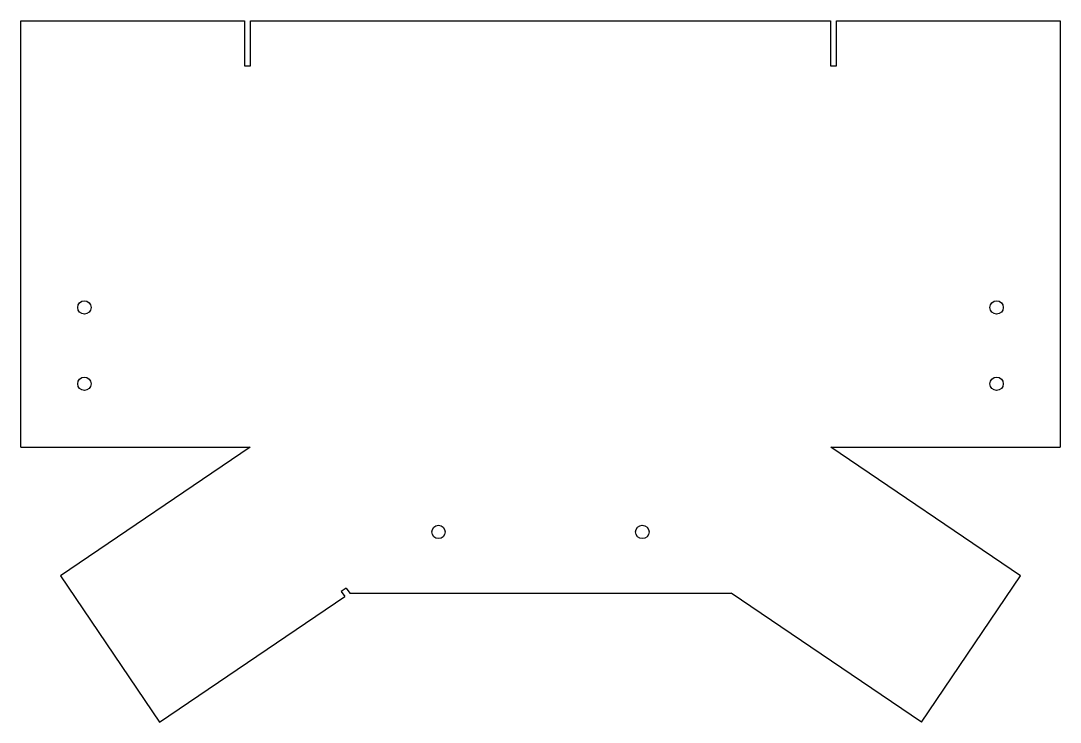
# Model space of a CAD drawing. Header units: millimetres. Extents: x -409 to 409, y -516 to 35.
import ezdxf

# ---------------------------------------------------------------- set-up
doc = ezdxf.new("R2010")
doc.units = ezdxf.units.MM
doc.linetypes.add('SLD-Katı', pattern=[0])

msp = doc.modelspace()

# ---------------------------------------------------------------- linework, layer by layer
at = {"color": 7, "linetype": 'SLD-Katı', "lineweight": 25}
for p, q in [((-408.71, -300.09), (-408.71, 35.37)), ((-408.71, 35.37), (-232.71, 35.37)), ((-232.71, 35.37), (-232.71, 0)), ((-228, 0), (-228, 35.37)), ((-228, 35.37), (228, 35.37)), ((228, 35.37), (228, 0)), ((232.71, 0), (232.71, 35.37)), ((232.71, 35.37), (408.71, 35.37)), ((408.71, 35.37), (408.71, -300.09)), ((-232.71, 0), (-228, 0)), ((228, 0), (232.71, 0)), ((-408.71, -300.09), (-228.3, -300.09)), ((-228.3, -300.09), (-377.61, -401.36)), ((377.61, -401.36), (228.3, -300.09)), ((228.3, -300.09), (408.71, -300.09)), ((-377.61, -401.36), (-299.56, -516.44)), ((299.56, -516.44), (377.61, -401.36)), ((-152.81, -410.86), (-156.71, -413.51)), ((-156.71, -413.51), (-153.9, -417.65)), ((-152.81, -410.86), (-150, -415)), ((-150, -415), (150, -415)), ((299.56, -516.44), (150, -415)), ((-299.56, -516.44), (-153.9, -417.65))]:
    msp.add_line(p, q, dxfattribs=at)
for centre in [(-358.71, -190.16), (358.71, -190.16), (-358.71, -250.16), (358.71, -250.16), (-80.22, -366.79), (80.08, -366.79)]:
    msp.add_circle(centre, 5.25, dxfattribs=at)

doc.saveas('drawing.dxf')
